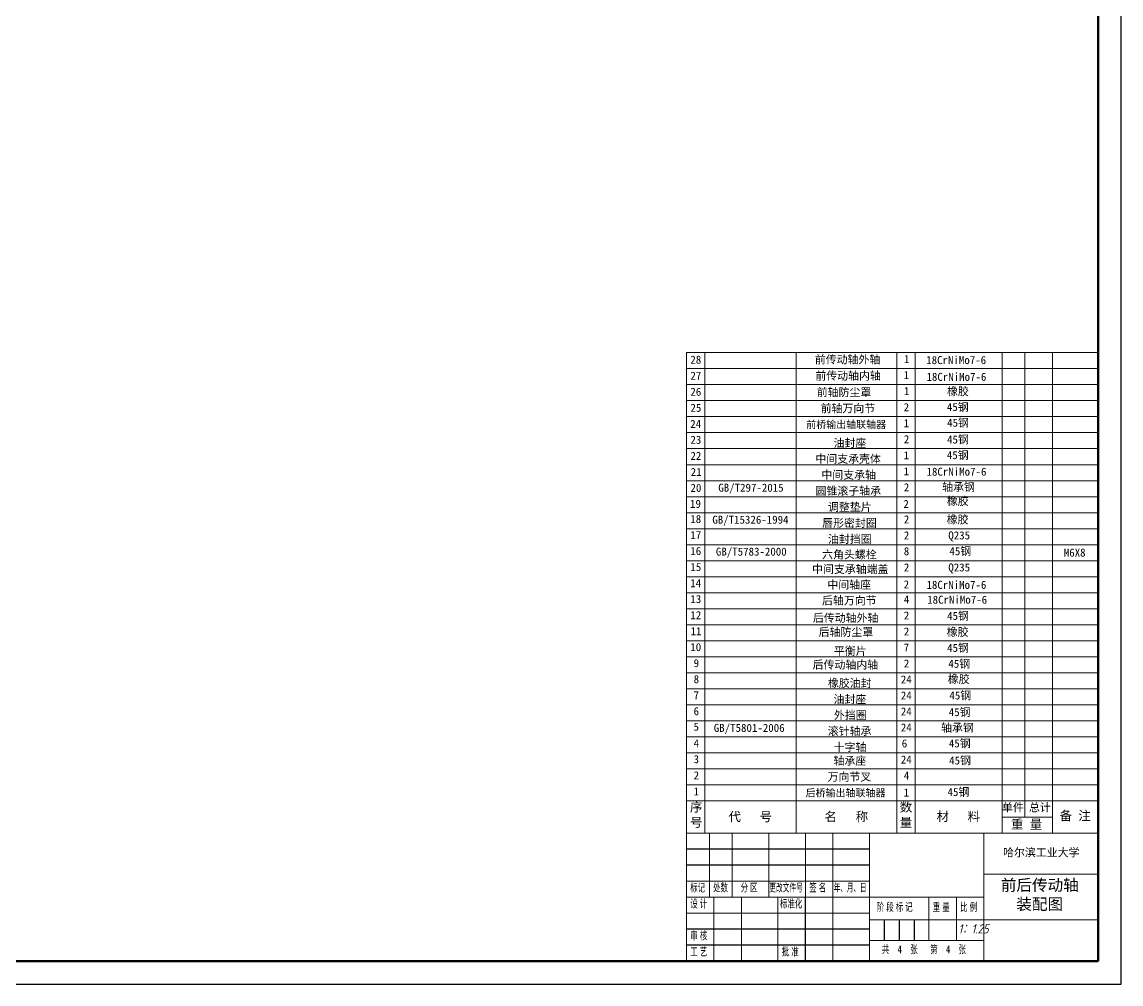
# Model space of a CAD drawing. Header units: millimetres. Extents: x 170 to 1359, y 181 to 1022.
# Drawn here: x 878.5 to 1359, y 181.4 to 601.9 of the extents above; entities that cross this region are included whole.
import ezdxf

# ---------------------------------------------------------------- set-up
doc = ezdxf.new("R2010")
doc.units = ezdxf.units.MM
for name, color, linetype, lineweight in [('01', 7, 'Continuous', 50), ('02', 3, 'Continuous', 25), ('剖面线', 6, 'Continuous', 35), ('尺寸', 4, 'Continuous', 25), ('文字', 131, 'Continuous', 35), ('细实线', 7, 'Continuous', 20)]:
    doc.layers.add(name, color=color, linetype=linetype, lineweight=lineweight)
doc.layers.add('尺寸标注', color=4, linetype='Continuous')
doc.styles.add('PDF FangSong', font='simfang.ttf')
doc.styles.add('PDF SimSun', font='')
doc.styles.get("Standard").update_dxf_attribs({"font": 'arial.ttf'})
doc.styles.add('TextStyle1', font='', dxfattribs={"width": 0.599418})
doc.styles.add('TextStyle2', font='', dxfattribs={"width": 0.585181})
doc.styles.add('仿宋', font='simfang.ttf', dxfattribs={"height": 3.5})
doc.styles.add('工程字-5', font='gbeitc.shx', dxfattribs={"height": 5, "bigfont": 'gbcbig.shx'})
doc.styles.add('标准', font='', dxfattribs={"width": 0.667})
doc.styles.get('PDF SimSun').set_extended_font_data('SimSun')
doc.styles.get('TextStyle1').set_extended_font_data('仿宋_GB2312')
doc.styles.get('TextStyle2').set_extended_font_data('仿宋_GB2312')
doc.styles.get('标准').set_extended_font_data('仿宋_GB2312')
picture_1 = doc.add_image_def('image1.jpg', size_in_pixel=(701, 378))

msp = doc.modelspace()

# ---------------------------------------------------------------- linework, layer by layer
at = {"layer": '01'}
for p, q in [((1349.044, 191.439), (1349.044, 1012.439)), ((195.044, 191.439), (1349.044, 191.439))]:
    msp.add_line(p, q, dxfattribs=at)
at = {"layer": '02'}
for p, q in [((1359.044, 181.439), (1359.044, 1022.439)), ((170.044, 181.439), (1359.044, 181.439))]:
    msp.add_line(p, q, dxfattribs=at)
at = {"layer": '细实线', "lineweight": 20}
for p, q in [((1169.044, 450.478), (1169.044, 457.478)), ((1169.044, 457.478), (1349.044, 457.478)), ((1177.044, 247.439), (1177.044, 457.478)), ((1217.044, 247.439), (1217.044, 457.478)), ((1261.044, 247.439), (1261.044, 457.478)), ((1269.044, 247.439), (1269.044, 457.478)), ((1307.044, 247.439), (1307.044, 457.478)), ((1317.044, 457.478), (1317.044, 254.439)), ((1329.044, 247.439), (1329.044, 457.478)), ((1349.044, 457.478), (1349.044, 450.478)), ((1169.044, 443.478), (1169.044, 450.478)), ((1169.044, 450.478), (1349.044, 450.478)), ((1349.044, 450.478), (1349.044, 443.478)), ((1169.044, 436.439), (1169.044, 443.439)), ((1169.044, 443.439), (1349.044, 443.439)), ((1349.044, 443.439), (1349.044, 436.439)), ((1169.044, 429.439), (1169.044, 436.439)), ((1169.044, 436.439), (1349.044, 436.439)), ((1349.044, 436.439), (1349.044, 429.439)), ((1169.044, 422.439), (1169.044, 429.439)), ((1169.044, 429.439), (1349.044, 429.439)), ((1349.044, 429.439), (1349.044, 422.439)), ((1169.044, 415.439), (1169.044, 422.439)), ((1169.044, 422.439), (1349.044, 422.439)), ((1349.044, 422.439), (1349.044, 415.439)), ((1169.044, 408.439), (1169.044, 415.439)), ((1169.044, 415.439), (1349.044, 415.439)), ((1349.044, 415.439), (1349.044, 408.439)), ((1169.044, 401.439), (1169.044, 408.439)), ((1169.044, 408.439), (1349.044, 408.439)), ((1349.044, 408.439), (1349.044, 401.439)), ((1169.044, 394.439), (1169.044, 401.439)), ((1169.044, 401.439), (1349.044, 401.439)), ((1349.044, 401.439), (1349.044, 394.439)), ((1169.044, 387.439), (1169.044, 394.439)), ((1169.044, 394.439), (1349.044, 394.439)), ((1349.044, 394.439), (1349.044, 387.439)), ((1169.044, 380.439), (1169.044, 387.439)), ((1169.044, 387.439), (1349.044, 387.439)), ((1349.044, 387.439), (1349.044, 380.439)), ((1169.044, 373.439), (1169.044, 380.439)), ((1169.044, 380.439), (1349.044, 380.439)), ((1349.044, 380.439), (1349.044, 373.439)), ((1169.044, 366.439), (1169.044, 373.439)), ((1169.044, 373.439), (1349.044, 373.439)), ((1349.044, 373.439), (1349.044, 366.439)), ((1169.044, 359.439), (1169.044, 366.439)), ((1169.044, 366.439), (1349.044, 366.439)), ((1349.044, 366.439), (1349.044, 359.439)), ((1169.044, 352.439), (1169.044, 359.439)), ((1169.044, 359.439), (1349.044, 359.439)), ((1349.044, 359.439), (1349.044, 352.439)), ((1169.044, 345.439), (1169.044, 352.439)), ((1169.044, 352.439), (1349.044, 352.439)), ((1349.044, 352.439), (1349.044, 345.439)), ((1169.044, 338.439), (1169.044, 345.439)), ((1169.044, 345.439), (1349.044, 345.439)), ((1349.044, 345.439), (1349.044, 338.439)), ((1169.044, 331.439), (1169.044, 338.439)), ((1169.044, 338.439), (1349.044, 338.439)), ((1349.044, 338.439), (1349.044, 331.439)), ((1169.044, 324.439), (1169.044, 331.439)), ((1169.044, 331.439), (1349.044, 331.439)), ((1349.044, 331.439), (1349.044, 324.439)), ((1169.044, 317.439), (1169.044, 324.439)), ((1169.044, 324.439), (1349.044, 324.439)), ((1349.044, 324.439), (1349.044, 317.439)), ((1169.044, 310.439), (1169.044, 317.439)), ((1169.044, 317.439), (1349.044, 317.439)), ((1349.044, 317.439), (1349.044, 310.439)), ((1169.044, 303.439), (1169.044, 310.439)), ((1169.044, 310.439), (1349.044, 310.439)), ((1349.044, 310.439), (1349.044, 303.439)), ((1169.044, 296.439), (1169.044, 303.439)), ((1169.044, 303.439), (1349.044, 303.439)), ((1349.044, 303.439), (1349.044, 296.439)), ((1169.044, 289.439), (1169.044, 296.439)), ((1169.044, 296.439), (1349.044, 296.439)), ((1349.044, 296.439), (1349.044, 289.439)), ((1169.044, 282.439), (1169.044, 289.439)), ((1169.044, 289.439), (1349.044, 289.439)), ((1349.044, 289.439), (1349.044, 282.439)), ((1169.044, 275.439), (1169.044, 282.439)), ((1169.044, 282.439), (1349.044, 282.439)), ((1349.044, 282.439), (1349.044, 275.439)), ((1169.044, 268.439), (1169.044, 275.439)), ((1169.044, 275.439), (1349.044, 275.439)), ((1349.044, 275.439), (1349.044, 268.439)), ((1169.044, 261.439), (1169.044, 268.439)), ((1169.044, 268.439), (1349.044, 268.439)), ((1349.044, 268.439), (1349.044, 261.439)), ((1169.044, 247.439), (1169.044, 261.439)), ((1169.044, 261.439), (1349.044, 261.439)), ((1349.044, 247.439), (1349.044, 261.439)), ((1307.044, 254.439), (1329.044, 254.439))]:
    msp.add_line(p, q, dxfattribs=at)
at = {"layer": '细实线', "linetype": 'Continuous', "lineweight": 20}
for p, q in [((1169.044, 247.439), (1349.044, 247.439)), ((1169.044, 247.439), (1169.044, 191.439)), ((1179.044, 219.439), (1179.044, 247.439)), ((1189.044, 219.439), (1189.044, 247.439)), ((1205.044, 219.439), (1205.044, 247.439)), ((1221.044, 219.439), (1221.044, 247.439)), ((1233.044, 219.439), (1233.044, 247.439)), ((1249.044, 247.439), (1249.044, 191.439)), ((1299.044, 191.439), (1299.044, 247.439)), ((1349.044, 247.439), (1349.044, 191.439)), ((1249.044, 226.439), (1169.044, 226.439)), ((1349.044, 229.439), (1299.044, 229.439)), ((1299.044, 219.439), (1169.044, 219.439)), ((1181.044, 191.439), (1181.044, 219.439)), ((1193.044, 191.439), (1193.044, 219.439)), ((1209.044, 191.439), (1209.044, 219.439)), ((1221.044, 191.439), (1221.044, 219.439)), ((1233.044, 191.439), (1233.044, 219.439)), ((1275.044, 219.439), (1275.044, 200.439)), ((1287.044, 219.439), (1287.044, 200.439)), ((1249.044, 212.439), (1169.044, 212.439)), ((1299.044, 209.439), (1249.044, 209.439)), ((1349.044, 209.439), (1299.044, 209.439)), ((1299.044, 200.439), (1249.044, 200.439)), ((1349.044, 191.439), (1169.044, 191.439))]:
    msp.add_line(p, q, dxfattribs=at)
at = {"layer": '细实线', "linetype": 'Continuous', "lineweight": 25}
for p, q in [((1249.044, 240.439), (1169.044, 240.439)), ((1249.044, 233.439), (1169.044, 233.439)), ((1255.544, 209.439), (1255.544, 200.439)), ((1262.044, 209.439), (1262.044, 200.439)), ((1268.544, 209.439), (1268.544, 200.439)), ((1249.044, 205.439), (1169.044, 205.439)), ((1249.044, 198.439), (1169.044, 198.439))]:
    msp.add_line(p, q, dxfattribs=at)

# ---------------------------------------------------------------- texts
at = {"layer": '尺寸', "char_height": 3.4999, "attachment_point": 4, "style": 'PDF FangSong'}
for s, insert in [('前传动轴外轴', (1225.172, 454.212)), ('前传动轴内轴', (1225.383, 447.087)), ('前轴防尘罩', (1225.994, 439.899)), ('前轴万向节', (1227.68, 432.86)), ('油封座', (1233.354, 417.703)), ('中间支承壳体', (1225.401, 410.752)), ('中间支承轴', (1228.016, 403.78)), ('唇形密封圈', (1228.386, 382.731)), ('中间轴座', (1230.646, 355.777)), ('后轴万向节', (1228.313, 348.87)), ('后传动轴外轴', (1224.321, 341.254)), ('后轴防尘罩', (1226.832, 335.095)), ('平衡片', (1233.485, 326.775)), ('后传动轴内轴', (1224.212, 320.814)), ('橡胶油封', (1230.892, 312.743)), ('油封座', (1233.354, 305.705)), ('十字轴', (1233.398, 284.765)), ('轴承座', (1233.326, 278.782)), ('万向节叉', (1230.776, 271.787))]:
    msp.add_mtext(s, dxfattribs=dict(at, insert=insert))
at = {"layer": '尺寸标注', "lineweight": 20}
for s, width, heights, insert, char_height, attachment_point in [('{\\fSimSun|b0|i0|c134|p2;序号}', 8, [0], (1170.597, 260.792), 4, 1), ('{\\fSimSun|b0|i0|c134|p2;数量}', 8, [0], (1262.296, 260.759), 4, 1), ('{\\fSimSun|b0|i0|c134|p2;单件}', 15.74364, [0], (1307.044, 260.415), 3.5, 1), ('{\\fSimSun|b0|i0|c134|p2;总计}', 15.74364, [0], (1318.768, 260.353), 3.5, 1), ('\\pxqc;{\\fSimSun|b0|i0|c134|p2;代   号}', 39.71888, [14.006], (1196.923, 254.36), 4, 5), ('\\pxqc;{\\fSimSun|b0|i0|c134|p2;名   称}', 39.71888, [14.006], (1238.95, 254.393), 4, 5), ('\\pxqc;{\\fSimSun|b0|i0|c134|p2;材   料}', 39.71888, [14.006], (1287.905, 254.486), 4, 5), ('{\\fSimSun|b0|i0|c134|p2;备 注 }', 15.74364, [0], (1332.179, 257.026), 4, 1), ('{\\fSimSun|b0|i0|c134|p2;重 量}', 15.74364, [0], (1310.936, 253.249), 4, 1)]:
    msp.add_mtext_dynamic_manual_height_columns(s, width=width, gutter_width=12.5, heights=heights, dxfattribs=dict(at, insert=insert, char_height=char_height, attachment_point=attachment_point))
at = {"layer": '文字'}
for s, insert, char_height, attachment_point, style in [('28', (1170.756, 454.31), 3.4999, 4, 'PDF FangSong'), ('1', (1264.072, 454.63), 3.5, 4, 'PDF FangSong'), ('18CrNiMo7-6', (1273.874, 454.131), 3.5, 4, 'PDF FangSong'), ('27', (1170.778, 447.316), 3.4999, 4, 'PDF FangSong'), ('1', (1264.007, 447.613), 3.5, 4, 'PDF FangSong'), ('18CrNiMo7-6', (1273.983, 446.8), 3.5, 4, 'PDF FangSong'), ('1', (1264.072, 440.591), 3.5, 4, 'PDF FangSong'), ('橡胶', (1282.973, 440.28), 3.4999, 4, 'PDF FangSong'), ('26', (1170.756, 440.272), 3.4999, 4, 'PDF FangSong'), ('25', (1170.778, 433.277), 3.4999, 4, 'PDF FangSong'), ('2', (1264.007, 433.575), 3.5, 4, 'PDF FangSong'), ('45钢', (1282.909, 433.451), 3.4999, 4, 'PDF FangSong'), ('24', (1170.712, 426.261), 3.4999, 4, 'PDF FangSong'), ('1', (1264.007, 426.581), 3.5, 4, 'PDF FangSong'), ('45钢', (1283.014, 426.579), 3.4999, 4, 'PDF FangSong'), ('23', (1170.778, 419.288), 3.4999, 4, 'PDF FangSong'), ('2', (1264.072, 419.553), 3.5, 4, 'PDF FangSong'), ('45钢', (1282.973, 419.242), 3.4999, 4, 'PDF FangSong'), ('22', (1170.778, 412.272), 3.4999, 4, 'PDF FangSong'), ('1', (1264.007, 412.537), 3.5, 4, 'PDF FangSong'), ('45钢', (1282.909, 412.413), 3.4999, 4, 'PDF FangSong'), ('21', (1170.887, 405.256), 3.4999, 4, 'PDF FangSong'), ('1', (1264.007, 405.542), 3.5, 4, 'PDF FangSong'), ('18CrNiMo7-6', (1274.005, 405.348), 3.5, 4, 'PDF FangSong'), ('20', (1170.8, 398.279), 3.4999, 4, 'PDF SimSun'), ('GB/T297-2015', (1182.96, 397.967), 3.49993, 4, 'PDF FangSong'), ('圆锥滚子轴承', (1225.488, 396.785), 3.4999, 4, 'PDF FangSong'), ('2', (1264.072, 398.548), 3.5, 4, 'PDF FangSong'), ('轴承钢', (1280.837, 398.476), 3.4999, 4, 'PDF FangSong'), ('橡胶', (1282.886, 392.331), 3.4999, 4, 'PDF FangSong'), ('19', (1170.603, 391.289), 3.4999, 4, 'PDF FangSong'), ('调整垫片', (1230.914, 389.725), 3.4999, 4, 'PDF FangSong'), ('2', (1263.879, 391.273), 3.5, 4, 'PDF FangSong'), ('18', (1170.727, 384.661), 3.4999, 4, 'PDF FangSong'), ('GB/T15326-1994', (1180.345, 383.978), 3.49993, 4, 'PDF FangSong'), ('2', (1264.072, 384.537), 3.5, 4, 'PDF FangSong'), ('橡胶', (1282.842, 384.247), 3.4999, 4, 'PDF FangSong'), ('17', (1170.727, 377.667), 3.4999, 4, 'PDF FangSong'), ('油封挡圈', (1230.914, 375.736), 3.4999, 4, 'PDF FangSong'), ('2', (1264.072, 377.542), 3.5, 4, 'PDF FangSong'), ('Q235', (1283.539, 377.1), 3.4999, 4, 'PDF FangSong'), ('16', (1170.727, 370.672), 3.4999, 4, 'PDF FangSong'), ('GB/T5783-2000', (1181.914, 370.011), 3.49993, 4, 'PDF FangSong'), ('六角头螺栓', (1228.365, 368.96), 3.4999, 4, 'PDF FangSong'), ('8', (1264.072, 370.57), 3.5, 4, 'PDF FangSong'), ('45钢', (1284.015, 370.435), 3.4999, 4, 'PDF FangSong'), ('M6X8', (1334.025, 369.979), 3.4999, 4, 'PDF FangSong'), ('15', (1170.749, 363.678), 3.4999, 4, 'PDF FangSong'), ('2', (1264.072, 363.553), 3.5, 4, 'PDF FangSong'), ('Q235', (1283.539, 363.09), 3.4999, 4, 'PDF FangSong'), ('中间支承轴端盖', (1223.946, 362.557), 3.4999, 4, 'PDF FangSong'), ('14', (1170.683, 356.64), 3.4999, 4, 'PDF FangSong'), ('2', (1264.007, 356.123), 3.5, 4, 'PDF FangSong'), ('18CrNiMo7-6', (1273.983, 355.887), 3.5, 4, 'PDF FangSong'), ('13', (1170.749, 349.667), 3.4999, 4, 'PDF FangSong'), ('4', (1264.072, 349.543), 3.5, 4, 'PDF FangSong'), ('12', (1170.749, 342.651), 3.4999, 4, 'PDF FangSong'), ('2', (1264.072, 342.548), 3.5, 4, 'PDF FangSong'), ('45钢', (1283.016, 342.15), 3.4999, 4, 'PDF FangSong'), ('11', (1170.858, 335.656), 3.4999, 4, 'PDF FangSong'), ('2', (1264.072, 335.554), 3.5, 4, 'PDF FangSong'), ('橡胶', (1282.842, 335.09), 3.4999, 4, 'PDF FangSong'), ('10', (1170.727, 328.662), 3.4999, 4, 'PDF FangSong'), ('7', (1264.029, 328.538), 3.5, 4, 'PDF FangSong'), ('45钢', (1283.016, 328.161), 3.4999, 4, 'PDF FangSong'), ('9', (1172.187, 321.667), 3.5, 4, 'PDF FangSong'), ('2', (1264.072, 321.543), 3.5, 4, 'PDF FangSong'), ('45钢', (1283.541, 321.221), 3.4999, 4, 'PDF FangSong'), ('8', (1172.187, 314.673), 3.5, 4, 'PDF FangSong'), ('24', (1262.765, 314.57), 3.4999, 4, 'PDF FangSong'), ('橡胶', (1283.321, 314.499), 3.4999, 4, 'PDF FangSong'), ('7', (1172.143, 307.678), 3.5, 4, 'PDF FangSong'), ('24', (1262.765, 307.554), 3.4999, 4, 'PDF FangSong'), ('45钢', (1284.01, 307.367), 3.4999, 4, 'PDF FangSong'), ('6', (1172.165, 300.662), 3.5, 4, 'PDF FangSong'), ('外挡圈', (1233.507, 298.754), 3.4999, 4, 'PDF FangSong'), ('24', (1262.765, 300.56), 3.4999, 4, 'PDF FangSong'), ('45钢', (1283.731, 300.084), 3.4999, 4, 'PDF FangSong'), ('5', (1172.143, 293.885), 3.5, 4, 'PDF FangSong'), ('GB/T5801-2006', (1180.999, 292.963), 3.49993, 4, 'PDF FangSong'), ('滚针轴承', (1230.827, 291.781), 3.4999, 4, 'PDF FangSong'), ('24', (1262.765, 293.565), 3.4999, 4, 'PDF FangSong'), ('轴承钢', (1280.358, 293.276), 3.4999, 4, 'PDF FangSong'), ('45钢', (1283.783, 286.434), 3.4999, 4, 'PDF FangSong'), ('4', (1172.165, 286.651), 3.5, 4, 'PDF FangSong'), ('6', (1263.176, 286.571), 3.5, 4, 'PDF FangSong'), ('3', (1172.165, 279.679), 3.5, 4, 'PDF FangSong'), ('24', (1262.765, 279.555), 3.4999, 4, 'PDF FangSong'), ('45钢', (1283.896, 278.955), 3.4999, 4, 'PDF FangSong'), ('2', (1172.187, 272.641), 3.5, 4, 'PDF FangSong'), ('4', (1264.072, 272.538), 3.5, 4, 'PDF FangSong'), ('1', (1172.121, 265.646), 3.5, 4, 'PDF FangSong'), ('1', (1264.03, 265.107), 3.5, 4, 'PDF FangSong'), ('45钢', (1283.195, 265.186), 3.4999, 4, 'PDF SimSun'), ('\\fﾷￂￋￎ_GB2312|b0|i0|p34;处数', (1180.671, 225.337), 3.5, 1, '标准'), ('\\fﾷￂￋￎ_GB2312|b0|i0|p34;更改文件号', (1205.262, 225.337), 3.5, 1, 'TextStyle1'), ('\\fﾷￂￋￎ_GB2312|b0|i0|p34;签 名', (1222.696, 225.337), 3.5, 1, '标准'), ('\\fﾷￂￋￎ_GB2312|b0|i0|p34;年、月、日', (1233.437, 225.337), 3.5, 1, 'TextStyle2'), ('\\fﾷￂￋￎ_GB2312|b0|i0|p34;标记', (1170.671, 225.337), 3.5, 1, '标准'), ('\\fﾷￂￋￎ_GB2312|b0|i0|p34;分 区', (1192.696, 225.337), 3.5, 1, '标准'), ('\\fﾷￂￋￎ_GB2312|b0|i0|p34;设 计', (1170.696, 218.337), 3.5, 1, '标准'), ('\\fﾷￂￋￎ_GB2312|b0|i0|p34;标准化', (1209.897, 218.337), 3.5, 1, '标准'), ('\\fﾷￂￋￎ_GB2312|b0|i0|p34;阶 段 标 记', (1252.199, 216.837), 3.5, 1, '标准'), ('\\fﾷￂￋￎ_GB2312|b0|i0|p34;重 量', (1276.696, 216.837), 3.5, 1, '标准'), ('\\fﾷￂￋￎ_GB2312|b0|i0|p34;比 例', (1288.696, 216.837), 3.5, 1, '标准'), ('\\fﾷￂￋￎ_GB2312|b0|i0|p34;审 核', (1170.696, 204.337), 3.5, 1, '标准'), ('\\fﾷￂￋￎ_GB2312|b0|i0|p34;工 艺', (1170.696, 197.337), 3.5, 1, '标准'), ('\\fﾷￂￋￎ_GB2312|b0|i0|p34;批 准', (1210.696, 197.337), 3.5, 1, '标准'), ('{\\fSimSun|b0|i0|c134|p2;共  4  张   第  4  张}', (1254.453, 198.337), 3.5, 1, '标准')]:
    msp.add_mtext(s, dxfattribs=dict(at, insert=insert, char_height=char_height, attachment_point=attachment_point, style=style))
at = {"layer": '文字', "char_height": 3.2, "attachment_point": 4, "rotation": 0.02715, "style": 'PDF FangSong'}
for s, insert in [('前桥输出轴联轴器', (1221.416, 425.754)), ('后桥输出轴联轴器', (1221.128, 264.757))]:
    msp.add_mtext(s, dxfattribs=dict(at, insert=insert))
at = {"layer": '文字', "insert": (1274.306, 349.388), "char_height": 3.5, "width": 65.00301, "attachment_point": 4, "style": 'PDF FangSong'}
msp.add_mtext('18CrNiMo7-6', dxfattribs=at)
at = {"layer": '文字', "insert": (1307.466, 240.691), "char_height": 3.5, "attachment_point": 1, "style": '仿宋'}
msp.add_mtext_dynamic_manual_height_columns('{\\C7;哈尔滨工业大学}', width=38.37592, gutter_width=25, heights=[0], dxfattribs=at)
at = {"layer": '文字', "linetype": 'Continuous', "lineweight": 25, "insert": (1306.469, 227.194), "char_height": 5, "width": 38.03544, "attachment_point": 1, "style": '标准'}
msp.add_mtext('{\\fFangSong|b0|i0|c134|p49;\\W1;前后传动轴\\P  装配图}', dxfattribs=at)
at = {"layer": '文字', "lineweight": 20, "insert": (1287.93, 207.555), "char_height": 4, "attachment_point": 1, "style": '工程字-5'}
msp.add_mtext_dynamic_manual_height_columns('{\\C7;1：1.25}', width=19.361, gutter_width=25, heights=[0], dxfattribs=at)
at = {"layer": '细实线', "insert": (1170.696, 218.337), "char_height": 3.5, "attachment_point": 1, "style": '标准'}
msp.add_mtext('\\fﾷￂￋￎ_GB2312|b0|i0|p34;设 计', dxfattribs=at)

# ---------------------------------------------------------------- pictures from other files: only their frames are drawn
at = {"layer": '剖面线', "lineweight": 20}
image = msp.add_image(picture_1, insert=(1169.044, 191.439), size_in_units=(51.926, 28), dxfattribs=at)
image.dxf.flags = 7

doc.saveas('drawing.dxf')
